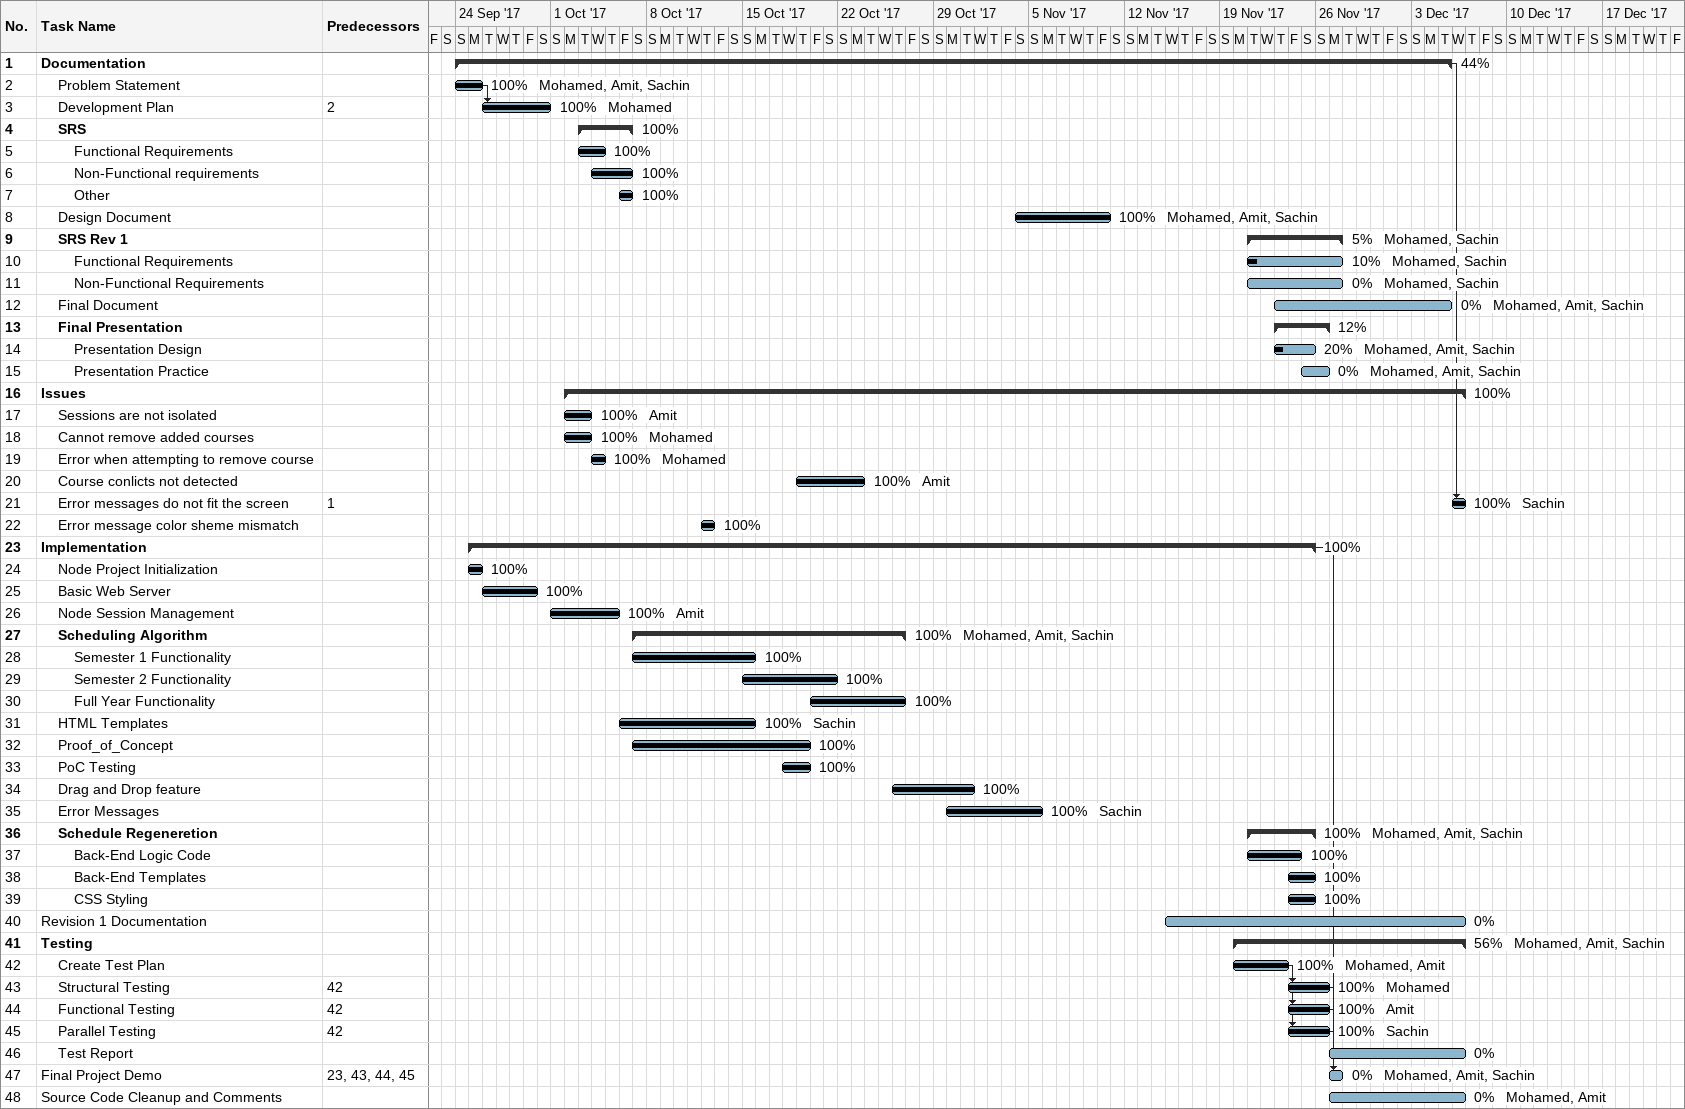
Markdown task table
| ID | Level | Task | Start | Finish | Predecessors | Resources | % complete |
|---|---|---|---|---|---|---|---|
| 1 | 1 | **Documentation** | 2017-09-24 | 2017-12-05 |  |  | 44 |
| 2 | 2 | Problem Statement | 2017-09-24 | 2017-09-25 |  | Mohamed, Amit, Sachin | 100 |
| 3 | 2 | Development Plan | 2017-09-26 | 2017-09-30 | 2 | Mohamed | 100 |
| 4 | 2 | **SRS** | 2017-10-03 | 2017-10-06 |  |  | 100 |
| 5 | 3 | Functional Requirements | 2017-10-03 | 2017-10-04 |  |  | 100 |
| 6 | 3 | Non-Functional requirements | 2017-10-04 | 2017-10-06 |  |  | 100 |
| 7 | 3 | Other | 2017-10-06 | 2017-10-06 |  |  | 100 |
| 8 | 2 | Design Document | 2017-11-04 | 2017-11-10 |  | Mohamed, Amit, Sachin | 100 |
| 9 | 2 | **SRS Rev 1** | 2017-11-21 | 2017-11-27 |  | Mohamed, Sachin | 5 |
| 10 | 3 | Functional Requirements | 2017-11-21 | 2017-11-27 |  | Mohamed, Sachin | 10 |
| 11 | 3 | Non-Functional Requirements | 2017-11-21 | 2017-11-27 |  | Mohamed, Sachin | 0 |
| 12 | 2 | Final Document | 2017-11-23 | 2017-12-05 |  | Mohamed, Amit, Sachin | 0 |
| 13 | 2 | **Final Presentation** | 2017-11-23 | 2017-11-26 |  |  | 12 |
| 14 | 3 | Presentation Design | 2017-11-23 | 2017-11-25 |  | Mohamed, Amit, Sachin | 20 |
| 15 | 3 | Presentation Practice | 2017-11-25 | 2017-11-26 |  | Mohamed, Amit, Sachin | 0 |
| 16 | 1 | **Issues** | 2017-10-02 | 2017-12-06 |  |  | 100 |
| 17 | 2 | Sessions are not isolated | 2017-10-02 | 2017-10-03 |  | Amit | 100 |
| 18 | 2 | Cannot remove added courses | 2017-10-02 | 2017-10-03 |  | Mohamed | 100 |
| 19 | 2 | Error when attempting to remove course | 2017-10-04 | 2017-10-04 |  | Mohamed | 100 |
| 20 | 2 | Course conlicts not detected | 2017-10-19 | 2017-10-23 |  | Amit | 100 |
| 21 | 2 | Error messages do not fit the screen | 2017-12-06 | 2017-12-06 | 1 | Sachin | 100 |
| 22 | 2 | Error message color sheme mismatch | 2017-10-12 | 2017-10-12 |  |  | 100 |
| 23 | 1 | **Implementation** | 2017-09-25 | 2017-11-25 |  |  | 100 |
| 24 | 2 | Node Project Initialization | 2017-09-25 | 2017-09-25 |  |  | 100 |
| 25 | 2 | Basic Web Server | 2017-09-26 | 2017-09-29 |  |  | 100 |
| 26 | 2 | Node Session Management | 2017-10-01 | 2017-10-05 |  | Amit | 100 |
| 27 | 2 | **Scheduling Algorithm** | 2017-10-07 | 2017-10-26 |  | Mohamed, Amit, Sachin | 100 |
| 28 | 3 | Semester 1 Functionality | 2017-10-07 | 2017-10-15 |  |  | 100 |
| 29 | 3 | Semester 2 Functionality | 2017-10-15 | 2017-10-21 |  |  | 100 |
| 30 | 3 | Full Year Functionality | 2017-10-20 | 2017-10-26 |  |  | 100 |
| 31 | 2 | HTML Templates | 2017-10-06 | 2017-10-15 |  | Sachin | 100 |
| 32 | 2 | Proof_of_Concept | 2017-10-07 | 2017-10-19 |  |  | 100 |
| 33 | 2 | PoC Testing | 2017-10-18 | 2017-10-19 |  |  | 100 |
| 34 | 2 | Drag and Drop feature | 2017-10-26 | 2017-10-31 |  |  | 100 |
| 35 | 2 | Error Messages | 2017-10-30 | 2017-11-05 |  | Sachin | 100 |
| 36 | 2 | **Schedule Regeneretion** | 2017-11-21 | 2017-11-25 |  | Mohamed, Amit, Sachin | 100 |
| 37 | 3 | Back-End Logic Code | 2017-11-21 | 2017-11-24 |  |  | 100 |
| 38 | 3 | Back-End Templates | 2017-11-24 | 2017-11-25 |  |  | 100 |
| 39 | 3 | CSS Styling | 2017-11-24 | 2017-11-25 |  |  | 100 |
| 40 | 1 | Revision 1 Documentation | 2017-11-15 | 2017-12-06 |  |  | 0 |
| 41 | 1 | **Testing** | 2017-11-20 | 2017-12-06 |  | Mohamed, Amit, Sachin | 56 |
| 42 | 2 | Create Test Plan | 2017-11-20 | 2017-11-23 |  | Mohamed, Amit | 100 |
| 43 | 2 | Structural Testing | 2017-11-24 | 2017-11-26 | 42 | Mohamed | 100 |
| 44 | 2 | Functional Testing | 2017-11-24 | 2017-11-26 | 42 | Amit | 100 |
| 45 | 2 | Parallel Testing | 2017-11-24 | 2017-11-26 | 42 | Sachin | 100 |
| 46 | 2 | Test Report | 2017-11-27 | 2017-12-06 |  |  | 0 |
| 47 | 1 | Final Project Demo | 2017-11-27 | 2017-11-27 | 23, 43, 44, 45 | Mohamed, Amit, Sachin | 0 |
| 48 | 1 | Source Code Cleanup and Comments | 2017-11-27 | 2017-12-06 |  | Mohamed, Amit | 0 |
